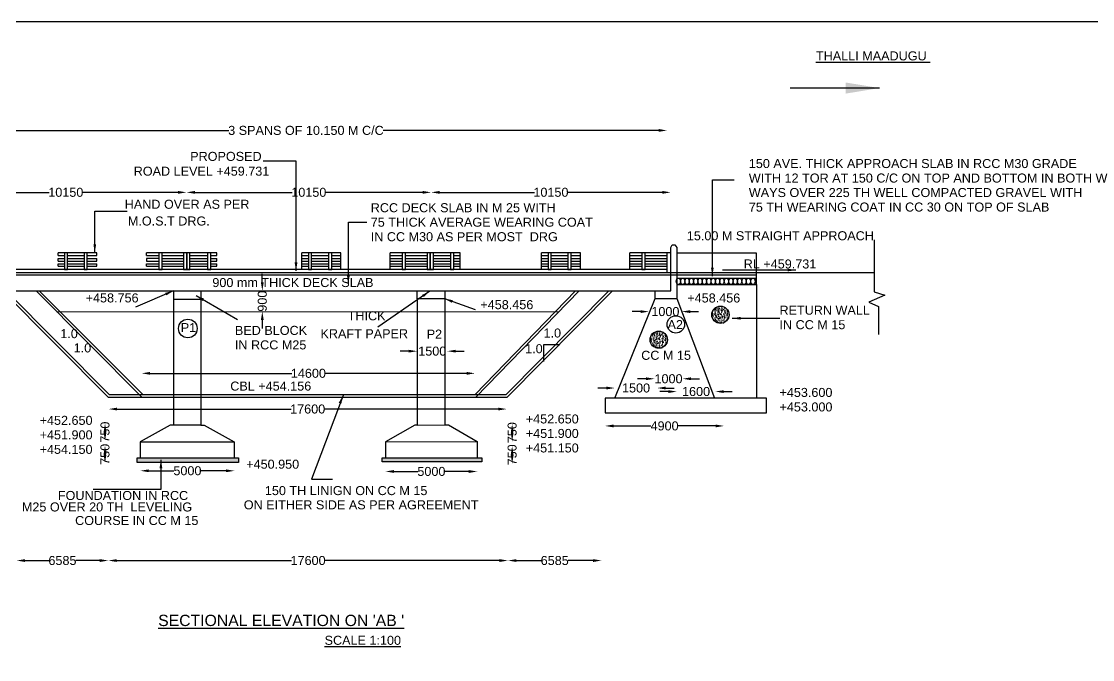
# Model space of a CAD drawing. Header units: millimetres. Extents: x 5124 to 2554707, y 2311 to 44369280.
# Drawn here: x 2462757 to 2510226, y 44341004 to 44369280 of the extents above; entities that cross this region are included whole.
import ezdxf

# ---------------------------------------------------------------- set-up
doc = ezdxf.new("R2010")
doc.units = ezdxf.units.MM
doc.header["$MEASUREMENT"] = 0
for name, color, linetype in [('DIMENSION', 7, 'Continuous'), ('DRAWING', 2, 'Continuous'), ('TEXT', 7, 'Continuous')]:
    doc.layers.add(name, color=color, linetype=linetype)
doc.styles.get("Standard").update_dxf_attribs({"font": 'arial.ttf', "height": 400})
doc.dimstyles.get("Standard").update_dxf_attribs({"dimtxt": 400, "dimasz": 375, "dimexe": 0.18, "dimexo": 0.0625, "dimgap": 0.09, "dimtad": 0, "dimdec": 0, "dimzin": 0, "dimdsep": 46, "dimtxsty": 'Standard', "dimcen": 0.09, "dimse1": 1, "dimse2": 1, "dimadec": 0, "dimazin": 0, "dimtfac": 1, "dimtdec": 0, "dimtofl": 0, "dimtmove": 0, "dimatfit": 3, "dimfxl": 1, "dimtolj": 1, "dimtzin": 0, "dimarcsym": 0})
pattern_1 = [(50, (0, 0), (71.72601826, -6.2752135), [7.5, -82.5]), (355, (0, 0), (-13.87513336, 75.21921337), [6, -66]), (100.4514, (5.98, -0.52), (57.85093817, 68.94395421), [6.374019, -70.1142112]), (46.1842, (0, 20), (106.72410486, -16.55190143), [11.25, -123.75]), (96.6356, (8.89, 18.62), (93.46627055, 97.4117871), [9.5610288, -105.1713]), (351.1842, (0, 20), (93.4661945, 97.4118601), [9, -99]), (21, (10, 15), (59.69070521, -40.26188907), [7.5, -82.5]), (326, (10, 15), (24.33153319, 72.5150045), [6, -66]), (71.4514, (14.974, 11.645), (84.02226286, 32.25304967), [6.374019, -70.1142112]), (37.5, (0, 0), (1.215985532, 33.289385383), [0, -65.2, 0, -67, 0, -66.25]), (7.5, (0, 0), (26.306953744, 39.441171188), [0, -38.2, 0, -63.7, 0, -25.25]), (327.5, (-22.3, 0), (53.382243617, -2.255487173), [0, -25, 0, -78, 0, -103.5]), (317.5, (-32.3, 0), (58.318616934, 10.010498233), [0, -32.5, 0, -51.8, 0, -73.5])]

# ---------------------------------------------------------------- blocks, each defined once
blk = doc.blocks.new('*D53')
at = {"layer": 'Defpoints', "color": 0, "transparency": 16777216}
for p in [(2459363, 44364487), (2491369, 44364487), (2491369, 44364450)]:
    blk.add_point(p, dxfattribs=at)
at = {"layer": 'TEXT', "color": 0, "lineweight": -2, "transparency": 16777216}
for p, q in [((2459738, 44364450), (2471942, 44364450)), ((2490994, 44364450), (2478791, 44364450))]:
    blk.add_line(p, q, dxfattribs=at)
at = {"layer": 'TEXT', "color": 0, "transparency": 16777216}
for points in [[(2459738, 44364513), (2459738, 44364388), (2459363, 44364450)], [(2490994, 44364513), (2490994, 44364388), (2491369, 44364450)]]:
    blk.add_solid(points, dxfattribs=at)
at = {"layer": 'TEXT', "color": 0, "transparency": 16777216, "insert": (2475366, 44364450), "char_height": 400, "attachment_point": 5}
blk.add_mtext('\\A1;3 SPANS OF 10.150 M C/C ', dxfattribs=at)
blk = doc.blocks.new('*D54')
at = {"layer": 'Defpoints', "color": 0, "transparency": 16777216}
for p in [(2459374, 44361852), (2470074, 44361852), (2470074, 44361707)]:
    blk.add_point(p, dxfattribs=at)
at = {"layer": 'TEXT', "color": 0, "lineweight": -2, "transparency": 16777216}
for p, q in [((2459749, 44361707), (2463991, 44361707)), ((2469699, 44361707), (2465457, 44361707))]:
    blk.add_line(p, q, dxfattribs=at)
at = {"layer": 'TEXT', "color": 0, "transparency": 16777216}
for points in [[(2459749, 44361769), (2459749, 44361644), (2459374, 44361707)], [(2469699, 44361769), (2469699, 44361644), (2470074, 44361707)]]:
    blk.add_solid(points, dxfattribs=at)
at = {"layer": 'TEXT', "color": 0, "transparency": 16777216, "insert": (2464724, 44361707), "char_height": 400, "attachment_point": 5}
blk.add_mtext('\\A1;10150', dxfattribs=at)
blk = doc.blocks.new('*D55')
at = {"layer": 'Defpoints', "color": 0, "transparency": 16777216}
for p in [(2470074, 44361707), (2480913, 44361707), (2480913, 44361707)]:
    blk.add_point(p, dxfattribs=at)
at = {"layer": 'TEXT', "color": 0, "lineweight": -2, "transparency": 16777216}
for p, q in [((2470449, 44361707), (2474760, 44361707)), ((2480538, 44361707), (2476227, 44361707))]:
    blk.add_line(p, q, dxfattribs=at)
at = {"layer": 'TEXT', "color": 0, "transparency": 16777216}
for points in [[(2470449, 44361769), (2470449, 44361644), (2470074, 44361707)], [(2480538, 44361769), (2480538, 44361644), (2480913, 44361707)]]:
    blk.add_solid(points, dxfattribs=at)
at = {"layer": 'TEXT', "color": 0, "transparency": 16777216, "insert": (2475493, 44361707), "char_height": 400, "attachment_point": 5}
blk.add_mtext('\\A1;10150', dxfattribs=at)
blk = doc.blocks.new('*D56')
at = {"layer": 'Defpoints', "color": 0, "transparency": 16777216}
for p in [(2480913, 44361707), (2491534, 44361707), (2491534, 44361707)]:
    blk.add_point(p, dxfattribs=at)
at = {"layer": 'TEXT', "color": 0, "lineweight": -2, "transparency": 16777216}
for p, q in [((2481288, 44361707), (2485490, 44361707)), ((2491159, 44361707), (2486957, 44361707))]:
    blk.add_line(p, q, dxfattribs=at)
at = {"layer": 'TEXT', "color": 0, "transparency": 16777216}
for points in [[(2481288, 44361769), (2481288, 44361644), (2480913, 44361707)], [(2491159, 44361769), (2491159, 44361644), (2491534, 44361707)]]:
    blk.add_solid(points, dxfattribs=at)
at = {"layer": 'TEXT', "color": 0, "transparency": 16777216, "insert": (2486223, 44361707), "char_height": 400, "attachment_point": 5}
blk.add_mtext('\\A1;10150', dxfattribs=at)
blk = doc.blocks.new('*D57')
at = {"layer": 'Defpoints', "color": 0, "transparency": 16777216}
for p in [(2490571, 44356349), (2492018, 44356422), (2492018, 44356422)]:
    blk.add_point(p, dxfattribs=at)
at = {"layer": 'TEXT', "color": 0, "lineweight": -2, "transparency": 16777216}
for p, q in [((2490196, 44356422), (2489821, 44356422)), ((2492393, 44356422), (2492768, 44356422))]:
    blk.add_line(p, q, dxfattribs=at)
at = {"layer": 'TEXT', "color": 0, "transparency": 16777216}
for points in [[(2490196, 44356484), (2490196, 44356359), (2490571, 44356422)], [(2492393, 44356484), (2492393, 44356359), (2492018, 44356422)]]:
    blk.add_solid(points, dxfattribs=at)
at = {"layer": 'TEXT', "color": 0, "transparency": 16777216, "insert": (2491294, 44356422), "char_height": 400, "attachment_point": 5}
blk.add_mtext('\\A1;1000', dxfattribs=at)
blk = doc.blocks.new('*D58')
at = {"layer": 'Defpoints', "color": 0, "transparency": 16777216}
for p in [(2490932, 44353037), (2489056, 44352582), (2490932, 44352582)]:
    blk.add_point(p, dxfattribs=at)
at = {"layer": 'TEXT', "color": 0, "lineweight": -2, "transparency": 16777216}
for p, q in [((2488681, 44353037), (2488306, 44353037)), ((2491307, 44353037), (2491682, 44353037))]:
    blk.add_line(p, q, dxfattribs=at)
at = {"layer": 'TEXT', "color": 0, "transparency": 16777216}
for points in [[(2488681, 44353099), (2488681, 44352974), (2489056, 44353037)], [(2491307, 44353099), (2491307, 44352974), (2490932, 44353037)]]:
    blk.add_solid(points, dxfattribs=at)
at = {"layer": 'TEXT', "color": 0, "transparency": 16777216, "insert": (2489994, 44353037), "char_height": 400, "attachment_point": 5}
blk.add_mtext('\\A1;1500', dxfattribs=at)
blk = doc.blocks.new('*D59')
at = {"layer": 'Defpoints', "color": 0, "transparency": 16777216}
for p in [(2490814, 44353349), (2492054, 44353446), (2492054, 44353349)]:
    blk.add_point(p, dxfattribs=at)
at = {"layer": 'TEXT', "color": 0, "lineweight": -2, "transparency": 16777216}
for p, q in [((2490439, 44353446), (2490064, 44353446)), ((2492429, 44353446), (2492804, 44353446))]:
    blk.add_line(p, q, dxfattribs=at)
at = {"layer": 'TEXT', "color": 0, "transparency": 16777216}
for points in [[(2490439, 44353509), (2490439, 44353384), (2490814, 44353446)], [(2492429, 44353509), (2492429, 44353384), (2492054, 44353446)]]:
    blk.add_solid(points, dxfattribs=at)
at = {"layer": 'TEXT', "color": 0, "transparency": 16777216, "insert": (2491434, 44353446), "char_height": 400, "attachment_point": 5}
blk.add_mtext('\\A1;1000', dxfattribs=at)
blk = doc.blocks.new('*D60')
at = {"layer": 'Defpoints', "color": 0, "transparency": 16777216}
for p in [(2493508, 44352879), (2491800, 44352822), (2493508, 44352822)]:
    blk.add_point(p, dxfattribs=at)
at = {"layer": 'TEXT', "color": 0, "lineweight": -2, "transparency": 16777216}
for p, q in [((2491425, 44352879), (2491050, 44352879)), ((2493883, 44352879), (2494258, 44352879))]:
    blk.add_line(p, q, dxfattribs=at)
at = {"layer": 'TEXT', "color": 0, "transparency": 16777216}
for points in [[(2491425, 44352941), (2491425, 44352816), (2491800, 44352879)], [(2493883, 44352941), (2493883, 44352816), (2493508, 44352879)]]:
    blk.add_solid(points, dxfattribs=at)
at = {"layer": 'TEXT', "color": 0, "transparency": 16777216, "insert": (2492654, 44352879), "char_height": 400, "attachment_point": 5}
blk.add_mtext('\\A1;1600', dxfattribs=at)
blk = doc.blocks.new('*D61')
at = {"layer": 'Defpoints', "color": 0, "transparency": 16777216}
for p in [(2488621, 44351942), (2493898, 44351942), (2488621, 44351356)]:
    blk.add_point(p, dxfattribs=at)
at = {"layer": 'TEXT', "color": 0, "lineweight": -2, "transparency": 16777216}
for p, q in [((2488996, 44351356), (2490655, 44351356)), ((2493523, 44351356), (2491864, 44351356))]:
    blk.add_line(p, q, dxfattribs=at)
at = {"layer": 'TEXT', "color": 0, "transparency": 16777216}
for points in [[(2488996, 44351419), (2488996, 44351294), (2488621, 44351356)], [(2493523, 44351419), (2493523, 44351294), (2493898, 44351356)]]:
    blk.add_solid(points, dxfattribs=at)
at = {"layer": 'TEXT', "color": 0, "transparency": 16777216, "insert": (2491259, 44351356), "char_height": 400, "attachment_point": 5}
blk.add_mtext('\\A1;4900', dxfattribs=at)
blk = doc.blocks.new('*D62')
at = {"layer": 'Defpoints', "color": 0, "transparency": 16777216}
for p in [(2484471, 44351444), (2484471, 44350672), (2484504, 44350672)]:
    blk.add_point(p, dxfattribs=at)
at = {"layer": 'TEXT', "color": 0, "lineweight": -2, "transparency": 16777216}
blk.add_line((2484504, 44351069), (2484504, 44351047), dxfattribs=at)
at = {"layer": 'TEXT', "color": 0, "transparency": 16777216}
for points in [[(2484442, 44351069), (2484567, 44351069), (2484504, 44351444)], [(2484442, 44351047), (2484567, 44351047), (2484504, 44350672)]]:
    blk.add_solid(points, dxfattribs=at)
at = {"layer": 'TEXT', "color": 0, "transparency": 16777216, "insert": (2484504, 44351058), "char_height": 400, "attachment_point": 5, "rotation": 90}
blk.add_mtext('\\A1;750', dxfattribs=at)
blk = doc.blocks.new('*D63')
at = {"layer": 'Defpoints', "color": 0, "transparency": 16777216}
for p in [(2484471, 44350461), (2484471, 44349689), (2484504, 44349689)]:
    blk.add_point(p, dxfattribs=at)
at = {"layer": 'TEXT', "color": 0, "lineweight": -2, "transparency": 16777216}
blk.add_line((2484504, 44350086), (2484504, 44350064), dxfattribs=at)
at = {"layer": 'TEXT', "color": 0, "transparency": 16777216}
for points in [[(2484442, 44350086), (2484567, 44350086), (2484504, 44350461)], [(2484442, 44350064), (2484567, 44350064), (2484504, 44349689)]]:
    blk.add_solid(points, dxfattribs=at)
at = {"layer": 'TEXT', "color": 0, "transparency": 16777216, "insert": (2484504, 44350075), "char_height": 400, "attachment_point": 5, "rotation": 90}
blk.add_mtext('\\A1;750', dxfattribs=at)
blk = doc.blocks.new('*D64')
at = {"layer": 'Defpoints', "color": 0, "transparency": 16777216}
for p in [(2478891, 44349939), (2482959, 44349939), (2482959, 44349338)]:
    blk.add_point(p, dxfattribs=at)
at = {"layer": 'TEXT', "color": 0, "lineweight": -2, "transparency": 16777216}
for p, q in [((2479266, 44349338), (2480328, 44349338)), ((2482584, 44349338), (2481522, 44349338))]:
    blk.add_line(p, q, dxfattribs=at)
at = {"layer": 'TEXT', "color": 0, "transparency": 16777216}
for points in [[(2479266, 44349401), (2479266, 44349276), (2478891, 44349338)], [(2482584, 44349401), (2482584, 44349276), (2482959, 44349338)]]:
    blk.add_solid(points, dxfattribs=at)
at = {"layer": 'TEXT', "color": 0, "transparency": 16777216, "insert": (2480925, 44349338), "char_height": 400, "attachment_point": 5}
blk.add_mtext('\\A1;5000', dxfattribs=at)
blk = doc.blocks.new('*D65')
at = {"layer": 'Defpoints', "color": 0, "transparency": 16777216}
for p in [(2468027, 44349742), (2472198, 44349742), (2472198, 44349369)]:
    blk.add_point(p, dxfattribs=at)
at = {"layer": 'TEXT', "color": 0, "lineweight": -2, "transparency": 16777216}
for p, q in [((2468402, 44349369), (2469516, 44349369)), ((2471823, 44349369), (2470710, 44349369))]:
    blk.add_line(p, q, dxfattribs=at)
at = {"layer": 'TEXT', "color": 0, "transparency": 16777216}
for points in [[(2468402, 44349432), (2468402, 44349307), (2468027, 44349369)], [(2471823, 44349432), (2471823, 44349307), (2472198, 44349369)]]:
    blk.add_solid(points, dxfattribs=at)
at = {"layer": 'TEXT', "color": 0, "transparency": 16777216, "insert": (2470113, 44349369), "char_height": 400, "attachment_point": 5}
blk.add_mtext('\\A1;5000', dxfattribs=at)
blk = doc.blocks.new('*D66')
at = {"layer": 'Defpoints', "color": 0, "transparency": 16777216}
for p in [(2466428, 44351467), (2466428, 44350695), (2466461, 44350695)]:
    blk.add_point(p, dxfattribs=at)
at = {"layer": 'TEXT', "color": 0, "lineweight": -2, "transparency": 16777216}
blk.add_line((2466461, 44351092), (2466461, 44351070), dxfattribs=at)
at = {"layer": 'TEXT', "color": 0, "transparency": 16777216}
for points in [[(2466399, 44351092), (2466524, 44351092), (2466461, 44351467)], [(2466399, 44351070), (2466524, 44351070), (2466461, 44350695)]]:
    blk.add_solid(points, dxfattribs=at)
at = {"layer": 'TEXT', "color": 0, "transparency": 16777216, "insert": (2466461, 44351081), "char_height": 400, "attachment_point": 5, "rotation": 90}
blk.add_mtext('\\A1;750', dxfattribs=at)
blk = doc.blocks.new('*D67')
at = {"layer": 'Defpoints', "color": 0, "transparency": 16777216}
for p in [(2466428, 44350484), (2466428, 44349712), (2466461, 44349712)]:
    blk.add_point(p, dxfattribs=at)
at = {"layer": 'TEXT', "color": 0, "lineweight": -2, "transparency": 16777216}
blk.add_line((2466461, 44350109), (2466461, 44350087), dxfattribs=at)
at = {"layer": 'TEXT', "color": 0, "transparency": 16777216}
for points in [[(2466399, 44350109), (2466524, 44350109), (2466461, 44350484)], [(2466399, 44350087), (2466524, 44350087), (2466461, 44349712)]]:
    blk.add_solid(points, dxfattribs=at)
at = {"layer": 'TEXT', "color": 0, "transparency": 16777216, "insert": (2466461, 44350098), "char_height": 400, "attachment_point": 5, "rotation": 90}
blk.add_mtext('\\A1;750', dxfattribs=at)
blk = doc.blocks.new('*D74')
at = {"layer": 'Defpoints', "color": 0, "transparency": 16777216}
for p in [(2468086, 44353844), (2482861, 44353844), (2482861, 44353687)]:
    blk.add_point(p, dxfattribs=at)
at = {"layer": 'TEXT', "color": 0, "lineweight": -2, "transparency": 16777216}
for p, q in [((2468461, 44353687), (2474740, 44353687)), ((2482486, 44353687), (2476207, 44353687))]:
    blk.add_line(p, q, dxfattribs=at)
at = {"layer": 'TEXT', "color": 0, "transparency": 16777216}
for points in [[(2468461, 44353749), (2468461, 44353624), (2468086, 44353687)], [(2482486, 44353749), (2482486, 44353624), (2482861, 44353687)]]:
    blk.add_solid(points, dxfattribs=at)
at = {"layer": 'TEXT', "color": 0, "transparency": 16777216, "insert": (2475474, 44353687), "char_height": 400, "attachment_point": 5}
blk.add_mtext('\\A1;14600', dxfattribs=at)
blk = doc.blocks.new('*D75')
at = {"layer": 'Defpoints', "color": 0, "transparency": 16777216}
for p in [(2466621, 44352122), (2484264, 44352122), (2484264, 44352104)]:
    blk.add_point(p, dxfattribs=at)
at = {"layer": 'TEXT', "color": 0, "lineweight": -2, "transparency": 16777216}
for p, q in [((2466996, 44352104), (2474709, 44352104)), ((2483889, 44352104), (2476175, 44352104))]:
    blk.add_line(p, q, dxfattribs=at)
at = {"layer": 'TEXT', "color": 0, "transparency": 16777216}
for points in [[(2466996, 44352167), (2466996, 44352042), (2466621, 44352104)], [(2483889, 44352167), (2483889, 44352042), (2484264, 44352104)]]:
    blk.add_solid(points, dxfattribs=at)
at = {"layer": 'TEXT', "color": 0, "transparency": 16777216, "insert": (2475442, 44352104), "char_height": 400, "attachment_point": 5}
blk.add_mtext('\\A1;17600', dxfattribs=at)
blk = doc.blocks.new('*D76')
at = {"layer": 'Defpoints', "color": 0, "transparency": 16777216}
for p in [(2462545, 44345476), (2466605, 44345476), (2466605, 44345392)]:
    blk.add_point(p, dxfattribs=at)
at = {"layer": 'TEXT', "color": 0, "lineweight": -2, "transparency": 16777216}
for p, q in [((2462920, 44345392), (2463975, 44345392)), ((2466230, 44345392), (2465175, 44345392))]:
    blk.add_line(p, q, dxfattribs=at)
at = {"layer": 'TEXT', "color": 0, "transparency": 16777216}
for points in [[(2462920, 44345454), (2462920, 44345329), (2462545, 44345392)], [(2466230, 44345454), (2466230, 44345329), (2466605, 44345392)]]:
    blk.add_solid(points, dxfattribs=at)
at = {"layer": 'TEXT', "color": 0, "transparency": 16777216, "insert": (2464575, 44345392), "char_height": 400, "attachment_point": 5}
blk.add_mtext('\\A1;6585', dxfattribs=at)
blk = doc.blocks.new('*D77')
at = {"layer": 'Defpoints', "color": 0, "transparency": 16777216}
for p in [(2466605, 44345392), (2484315, 44345392), (2484315, 44345392)]:
    blk.add_point(p, dxfattribs=at)
at = {"layer": 'TEXT', "color": 0, "lineweight": -2, "transparency": 16777216}
for p, q in [((2466980, 44345392), (2474727, 44345392)), ((2483940, 44345392), (2476193, 44345392))]:
    blk.add_line(p, q, dxfattribs=at)
at = {"layer": 'TEXT', "color": 0, "transparency": 16777216}
for points in [[(2466980, 44345454), (2466980, 44345329), (2466605, 44345392)], [(2483940, 44345454), (2483940, 44345329), (2484315, 44345392)]]:
    blk.add_solid(points, dxfattribs=at)
at = {"layer": 'TEXT', "color": 0, "transparency": 16777216, "insert": (2475460, 44345392), "char_height": 400, "attachment_point": 5}
blk.add_mtext('\\A1;17600', dxfattribs=at)
blk = doc.blocks.new('*D78')
at = {"layer": 'Defpoints', "color": 0, "transparency": 16777216}
for p in [(2484315, 44345392), (2488464, 44345392), (2488464, 44345392)]:
    blk.add_point(p, dxfattribs=at)
at = {"layer": 'TEXT', "color": 0, "lineweight": -2, "transparency": 16777216}
for p, q in [((2484690, 44345392), (2485790, 44345392)), ((2488089, 44345392), (2486990, 44345392))]:
    blk.add_line(p, q, dxfattribs=at)
at = {"layer": 'TEXT', "color": 0, "transparency": 16777216}
for points in [[(2484690, 44345454), (2484690, 44345329), (2484315, 44345392)], [(2488089, 44345454), (2488089, 44345329), (2488464, 44345392)]]:
    blk.add_solid(points, dxfattribs=at)
at = {"layer": 'TEXT', "color": 0, "transparency": 16777216, "insert": (2486390, 44345392), "char_height": 400, "attachment_point": 5}
blk.add_mtext('\\A1;6585', dxfattribs=at)
blk = doc.blocks.new('*D116')
at = {"layer": 'Defpoints', "color": 0, "transparency": 16777216}
for p in [(2480294, 44354726), (2481633, 44354726), (2481633, 44354669)]:
    blk.add_point(p, dxfattribs=at)
at = {"layer": 'TEXT', "color": 0, "lineweight": -2, "transparency": 16777216}
for p, q in [((2479919, 44354669), (2479544, 44354669)), ((2482008, 44354669), (2482383, 44354669))]:
    blk.add_line(p, q, dxfattribs=at)
at = {"layer": 'TEXT', "color": 0, "transparency": 16777216}
for points in [[(2479919, 44354732), (2479919, 44354607), (2480294, 44354669)], [(2482008, 44354732), (2482008, 44354607), (2481633, 44354669)]]:
    blk.add_solid(points, dxfattribs=at)
at = {"layer": 'TEXT', "color": 0, "transparency": 16777216, "insert": (2480964, 44354669), "char_height": 400, "attachment_point": 5}
blk.add_mtext('\\A1;1500', dxfattribs=at)
blk = doc.blocks.new('*D120')
at = {"layer": 'Defpoints', "color": 0, "transparency": 16777216}
for p in [(2473402, 44357343), (2473402, 44356427), (2473431, 44356427)]:
    blk.add_point(p, dxfattribs=at)
at = {"layer": 'DIMENSION', "color": 0, "lineweight": -2, "transparency": 16777216}
for p, q in [((2473431, 44357718), (2473431, 44358093)), ((2473431, 44356052), (2473431, 44355677))]:
    blk.add_line(p, q, dxfattribs=at)
at = {"layer": 'DIMENSION', "color": 0, "transparency": 16777216}
for points in [[(2473368, 44357718), (2473493, 44357718), (2473431, 44357343)], [(2473368, 44356052), (2473493, 44356052), (2473431, 44356427)]]:
    blk.add_solid(points, dxfattribs=at)
at = {"layer": 'DIMENSION', "color": 0, "transparency": 16777216, "insert": (2473431, 44356885), "char_height": 400, "attachment_point": 5, "rotation": 90}
blk.add_mtext('\\A1;900', dxfattribs=at)

msp = doc.modelspace()

# ---------------------------------------------------------------- hatches: boundary and pattern name
at = {"layer": 'DIMENSION'}
h = msp.add_hatch(dxfattribs=at)
h.set_pattern_fill('AR-CONC', color=256, scale=10, style=0)
h.set_pattern_definition(pattern_1)
h.paths.add_polyline_path([(2472376.7, 44349942.5), (2467887.8, 44349942.5), (2467887.8, 44349742.3), (2472376.7, 44349742.3)])
h = msp.add_hatch(dxfattribs=at)
h.set_pattern_fill('AR-CONC', color=256, scale=10, style=0)
h.set_pattern_definition(pattern_1)
h.paths.add_polyline_path([(2483158.8, 44349939.2), (2478748.8, 44349939.2), (2478748.8, 44349763.4), (2483158.8, 44349763.4)])
at = {"layer": 'TEXT'}
h = msp.add_hatch(dxfattribs=at)
h.set_pattern_fill('AR-CONC', color=0, scale=25)
h.set_pattern_definition([(50, (0, 0), (179.31504565, -15.68803375), [18.75, -206.25]), (355, (0, 0), (-34.6878334, 188.0480334), [15, -165]), (100.45144446, (14.94, -1.3), (144.6272117, 172.35999774), [15.935048, -175.285528]), (46.1842, (0, 50), (266.8103327, -41.3798202), [28.125, -309.375]), (96.6356355, (22.23, 46.55), (233.6654864, 243.5296502), [23.9025855, -262.92844]), (351.184164, (0, 50), (233.6654863, 243.52965), [22.5, -247.5000002]), (21, (25, 37.5), (149.22676303, -100.65472267), [18.75, -206.25]), (326, (25, 37.5), (60.828833, 181.28751126), [15, -165]), (71.45144474, (37.44, 29.11), (210.0555942, 80.6327882), [15.9350475, -175.285528]), (37.5, (0, 0), (3.03996383, 83.22346346), [0, -163, 0, -167.5, 0, -165.625]), (7.5, (0, 0), (65.76738436, 98.60292797), [0, -95.5, 0, -159.25, 0, -63.125]), (327.5, (-55.75, 0), (133.45560904, -5.63871793), [0, -62.5, 0, -195, 0, -258.75]), (317.5, (-80.75, 0), (145.79654234, 25.02624558), [0, -81.25, 0, -129.5, 0, -183.75])])
h.paths.add_polyline_path([(2493351.3, 44356282, 1), (2494115.2, 44356282, 1)])
h = msp.add_hatch(dxfattribs=at)
h.set_pattern_fill('AR-CONC', color=0, scale=25)
h.set_pattern_definition([(50, (-2732.51, -1104.16), (179.31504565, -15.68803375), [18.75, -206.25]), (355, (-2732.5, -1104.16), (-34.6878334, 188.0480334), [15, -165]), (100.45144446, (-2717.57, -1105.47), (144.6272117, 172.35999774), [15.935048, -175.285528]), (46.1842, (-2732.5, -1054.16), (266.8103327, -41.3798202), [28.125, -309.375]), (96.6356355, (-2710.27, -1057.6), (233.6654864, 243.5296502), [23.9025855, -262.92844]), (351.184164, (-2732.5, -1054.16), (233.6654863, 243.52965), [22.5, -247.5000002]), (21, (-2707.51, -1066.66), (149.22676303, -100.65472267), [18.75, -206.25]), (326, (-2707.5, -1066.66), (60.828833, 181.28751126), [15, -165]), (71.45144474, (-2695.07, -1075.05), (210.0555942, 80.6327882), [15.9350475, -175.285528]), (37.5, (-2732.51, -1104.16), (3.03996383, 83.22346346), [0, -163, 0, -167.5, 0, -165.625]), (7.5, (-2732.51, -1104.16), (65.76738436, 98.60292797), [0, -95.5, 0, -159.25, 0, -63.125]), (327.5, (-2788.26, -1104.16), (133.45560904, -5.63871793), [0, -62.5, 0, -195, 0, -258.75]), (317.5, (-2813.26, -1104.16), (145.79654234, 25.02624558), [0, -81.25, 0, -129.5, 0, -183.75])])
h.paths.add_polyline_path([(2490618.8, 44355177.8, 1), (2491382.7, 44355177.8, 1)])

# ---------------------------------------------------------------- linework, layer by layer
at = {"layer": 'DIMENSION'}
for points in [[(2495336, 44358146.7), (2495336, 44359012.2), (2491795.8, 44359012.2)], [(2486619.2, 44354954.9), (2485895.6, 44354954.9), (2485895.6, 44354211.9)]]:
    msp.add_lwpolyline(points, dxfattribs=at)
msp.add_circle((2470132, 44355673.6), 412.5, dxfattribs=at)
for centre in [(2491873, 44357766.7), (2492065, 44357766.7), (2492257, 44357766.7), (2492447, 44357766.7), (2492641.1, 44357766.7), (2492831.9, 44357766.7), (2493025.9, 44357766.7), (2493220, 44357766.7), (2493414, 44357766.7), (2493608, 44357766.7), (2493802, 44357766.7), (2494000.1, 44357766.7), (2494196.9, 44357766.7), (2494390.9, 44357766.7), (2494584.9, 44357766.7), (2494781, 44357766.7), (2494975, 44357766.7), (2495175, 44357766.7)]:
    msp.add_ellipse(centre, major_axis=(0, -142), ratio=0.6760549, dxfattribs=at)
msp.add_ellipse((2495367, 44357766.7), major_axis=(0, -142), ratio=0.6760549, start_param=3.4708185, end_param=5.9539594, dxfattribs=at)
at = {"layer": 'DRAWING', "color": 0}
for points in [[(2500544.2, 44359600.2), (2500544.2, 44357303.6), (2501020.2, 44357151.5), (2500309.7, 44356838.3), (2500735.5, 44356655.6), (2500735.5, 44355408.9)], [(2459342.8, 44359335.1), (2459342.8, 44357345.1), (2491533, 44357345.1), (2491533, 44359257.8), (2491593.7, 44359386.9), (2491717.5, 44359386.9), (2491795.8, 44359268.7), (2491795.8, 44357008.3), (2493474.4, 44352582.3)], [(2464379.5, 44358911.4), (2464379.5, 44359032.8)], [(2464662.2, 44359032.8), (2464379.5, 44359032.8)], [(2464662.2, 44359032.8), (2464662.2, 44358295), (2464803.4, 44358295), (2464803.4, 44359032.8)], [(2465676.8, 44359032.8), (2464662.2, 44359032.8)], [(2465535.7, 44359032.8), (2464803.4, 44359032.8)], [(2465535.7, 44359032.8), (2465535.7, 44358295), (2465676.8, 44358295), (2465676.8, 44359032.8)], [(2466093.8, 44359032.8), (2465676.8, 44359032.8)], [(2466093.8, 44358911.4), (2466093.8, 44359032.8)], [(2468302.6, 44358911.4), (2468302.6, 44359032.8)], [(2468848.3, 44359032.8), (2468302.6, 44359032.8)], [(2468848.3, 44359032.8), (2468848.3, 44358295), (2468989.5, 44358295), (2468989.5, 44359032.8)], [(2471149.3, 44359032.8), (2468848.3, 44359032.8)], [(2469944, 44359032.8), (2468989.5, 44359032.8)], [(2469944, 44359032.8), (2469944, 44358295), (2470085.1, 44358295), (2470085.1, 44359032.8)], [(2470085.1, 44359032.8), (2470085.1, 44358295), (2470226.2, 44358295), (2470226.2, 44359032.8)], [(2471008.2, 44359032.8), (2470226.2, 44359032.8)], [(2471008.2, 44359032.8), (2471008.2, 44358295), (2471149.3, 44358295), (2471149.3, 44359032.8)], [(2471409.3, 44359032.8), (2471149.3, 44359032.8)], [(2471409.3, 44358911.4), (2471409.3, 44359032.8)], [(2475190.7, 44358295), (2475190.7, 44359032.8)], [(2475476.1, 44359032.8), (2475190.7, 44359032.8)], [(2475476.1, 44359032.8), (2475476.1, 44358295), (2475617.2, 44358295), (2475617.2, 44359032.8)], [(2475617.2, 44359032.8), (2475476.1, 44359032.8)], [(2476370.1, 44359032.8), (2475617.2, 44359032.8)], [(2476370.1, 44359032.8), (2476370.1, 44358295), (2476511.3, 44358295), (2476511.3, 44359032.8)], [(2476511.3, 44359032.8), (2476370.1, 44359032.8)], [(2476910, 44359032.8), (2476511.3, 44359032.8)], [(2476910, 44358295), (2476910, 44359032.8)], [(2479103.8, 44358295), (2479103.8, 44359032.8)], [(2479632.5, 44359032.8), (2479103.8, 44359032.8)], [(2479632.5, 44359032.8), (2479632.5, 44358295), (2479773.7, 44358295), (2479773.7, 44359032.8)], [(2479773.7, 44359032.8), (2479632.5, 44359032.8)], [(2480732.7, 44359032.8), (2479773.7, 44359032.8)], [(2480732.7, 44359032.8), (2480732.7, 44358295), (2480873.8, 44358295), (2480873.8, 44359032.8)], [(2481014.9, 44359032.8), (2480732.7, 44359032.8)], [(2480873.8, 44359032.8), (2480873.8, 44358295), (2481014.9, 44358295), (2481014.9, 44359032.8)], [(2481778.2, 44359032.8), (2481014.9, 44359032.8)], [(2481778.2, 44359032.8), (2481778.2, 44358295), (2481919.4, 44358295), (2481919.4, 44359032.8)], [(2481919.4, 44359032.8), (2481778.2, 44359032.8)], [(2482197.2, 44359032.8), (2481919.4, 44359032.8)], [(2482197.2, 44358295), (2482197.2, 44359032.8)], [(2485799.8, 44358295), (2485799.8, 44359032.8)], [(2486096.3, 44359032.8), (2485799.8, 44359032.8)], [(2486096.3, 44359032.8), (2486096.3, 44358295), (2486237.4, 44358295), (2486237.4, 44359032.8)], [(2486237.4, 44359032.8), (2486096.3, 44359032.8)], [(2486972.5, 44359032.8), (2486237.4, 44359032.8)], [(2486972.5, 44359032.8), (2486972.5, 44358295), (2487113.7, 44358295), (2487113.7, 44359032.8)], [(2487113.7, 44359032.8), (2486972.5, 44359032.8)], [(2487539, 44359032.8), (2487113.7, 44359032.8)], [(2487539, 44358295), (2487539, 44359032.8)], [(2489716.4, 44358295), (2489716.4, 44359032.8)], [(2490255.6, 44359032.8), (2489716.4, 44359032.8)], [(2490255.6, 44359032.8), (2490255.6, 44358295), (2490396.7, 44358295), (2490396.7, 44359032.8)], [(2490396.7, 44359032.8), (2490255.6, 44359032.8)], [(2491533, 44359032.8), (2490396.7, 44359032.8)], [(2491533, 44359032.8), (2491358.8, 44359032.8), (2491358.8, 44358146.7)], [(2464379.5, 44358911.4), (2464662.2, 44358911.4)], [(2464379.5, 44358770.2), (2464662.2, 44358770.2)], [(2464379.5, 44358663.9), (2464379.5, 44358770.2)], [(2464379.5, 44358663.9), (2464662.2, 44358663.9)], [(2464803.4, 44358911.4), (2465535.7, 44358911.4)], [(2464803.4, 44358770.2), (2465535.7, 44358770.2)], [(2464803.4, 44358663.9), (2465535.7, 44358663.9)], [(2465676.8, 44358911.4), (2466093.8, 44358911.4)], [(2465676.8, 44358770.2), (2466093.8, 44358770.2)], [(2465676.8, 44358663.9), (2466093.8, 44358663.9)], [(2466093.8, 44358663.9), (2466093.8, 44358770.2)], [(2468302.6, 44358911.4), (2468848.3, 44358911.4)], [(2468848.3, 44358770.2), (2468302.6, 44358770.2), (2468302.6, 44358663.9)], [(2468302.6, 44358663.9), (2468848.3, 44358663.9)], [(2468989.5, 44358911.4), (2469944, 44358911.4)], [(2468989.5, 44358770.2), (2469944, 44358770.2)], [(2468989.5, 44358663.9), (2469944, 44358663.9)], [(2470226.2, 44358911.4), (2471008.2, 44358911.4)], [(2470226.2, 44358770.2), (2471008.2, 44358770.2)], [(2470226.2, 44358663.9), (2471008.2, 44358663.9)], [(2471149.3, 44358911.4), (2471409.3, 44358911.4)], [(2471149.3, 44358770.2), (2471409.3, 44358770.2)], [(2471149.3, 44358663.9), (2471409.3, 44358663.9)], [(2471409.3, 44358663.9), (2471409.3, 44358770.2)], [(2475190.7, 44358911.4), (2475476.1, 44358911.4)], [(2475190.7, 44358770.2), (2475476.1, 44358770.2)], [(2475190.7, 44358663.9), (2475476.1, 44358663.9)], [(2475617.2, 44358911.4), (2476370.1, 44358911.4)], [(2475617.2, 44358770.2), (2476370.1, 44358770.2)], [(2475617.2, 44358663.9), (2476370.1, 44358663.9)], [(2476511.3, 44358911.4), (2476910, 44358911.4)], [(2476511.3, 44358770.2), (2476910, 44358770.2)], [(2476511.3, 44358663.9), (2476910, 44358663.9)], [(2479103.8, 44358911.4), (2479632.5, 44358911.4)], [(2479103.8, 44358770.2), (2479632.5, 44358770.2)], [(2479103.8, 44358663.9), (2479632.5, 44358663.9)], [(2479773.7, 44358911.4), (2480732.7, 44358911.4)], [(2479773.7, 44358770.2), (2480732.7, 44358770.2)], [(2479773.7, 44358663.9), (2480732.7, 44358663.9)], [(2481014.9, 44358911.4), (2481778.2, 44358911.4)], [(2481014.9, 44358770.2), (2481778.2, 44358770.2)], [(2481014.9, 44358663.9), (2481778.2, 44358663.9)], [(2481919.4, 44358911.4), (2482197.2, 44358911.4)], [(2481919.4, 44358770.2), (2482197.2, 44358770.2)], [(2481919.4, 44358663.9), (2482197.2, 44358663.9)], [(2485799.8, 44358911.4), (2486096.3, 44358911.4)], [(2485799.8, 44358770.2), (2486096.3, 44358770.2)], [(2485799.8, 44358663.9), (2486096.3, 44358663.9)], [(2486237.4, 44358911.4), (2486972.5, 44358911.4)], [(2486237.4, 44358770.2), (2486972.5, 44358770.2)], [(2486237.4, 44358663.9), (2486972.5, 44358663.9)], [(2487113.7, 44358911.4), (2487539, 44358911.4)], [(2487113.7, 44358770.2), (2487539, 44358770.2)], [(2487113.7, 44358663.9), (2487539, 44358663.9)], [(2489716.4, 44358911.4), (2490255.6, 44358911.4)], [(2489716.4, 44358770.2), (2490255.6, 44358770.2)], [(2489716.4, 44358663.9), (2490255.6, 44358663.9)], [(2490396.7, 44358911.4), (2491358.8, 44358911.4)], [(2490396.7, 44358770.2), (2491358.8, 44358770.2)], [(2490396.7, 44358663.9), (2491358.8, 44358663.9)], [(2500544.2, 44358146.7), (2454123.3, 44358146.7), (2448270.3, 44358146.7)], [(2491358.8, 44358295), (2459342.8, 44358295)], [(2464379.5, 44358540.2), (2464662.2, 44358540.2)], [(2464379.5, 44358442.8), (2464379.5, 44358540.2)], [(2464379.5, 44358442.8), (2464662.2, 44358442.8)], [(2464803.4, 44358540.2), (2465535.7, 44358540.2)], [(2464803.4, 44358442.8), (2465535.7, 44358442.8)], [(2465676.8, 44358540.2), (2466093.8, 44358540.2)], [(2465676.8, 44358442.8), (2466093.8, 44358442.8)], [(2466093.8, 44358442.8), (2466093.8, 44358540.2)], [(2468302.6, 44358442.8), (2468302.6, 44358540.2)], [(2468302.6, 44358540.2), (2468848.3, 44358540.2)], [(2468302.6, 44358442.8), (2468848.3, 44358442.8)], [(2468989.5, 44358540.2), (2469944, 44358540.2)], [(2468989.5, 44358442.8), (2469944, 44358442.8)], [(2470226.2, 44358540.2), (2471008.2, 44358540.2)], [(2470226.2, 44358442.8), (2471008.2, 44358442.8)], [(2471149.3, 44358540.2), (2471409.3, 44358540.2)], [(2471149.3, 44358442.8), (2471409.3, 44358442.8)], [(2471409.3, 44358442.8), (2471409.3, 44358540.2)], [(2475190.7, 44358540.2), (2475476.1, 44358540.2)], [(2475190.7, 44358442.8), (2475476.1, 44358442.8)], [(2475617.2, 44358540.2), (2476370.1, 44358540.2)], [(2475617.2, 44358442.8), (2476370.1, 44358442.8)], [(2476511.3, 44358540.2), (2476910, 44358540.2)], [(2476511.3, 44358442.8), (2476910, 44358442.8)], [(2479103.8, 44358540.2), (2479632.5, 44358540.2)], [(2479103.8, 44358442.8), (2479632.5, 44358442.8)], [(2479773.7, 44358540.2), (2480732.7, 44358540.2)], [(2479773.7, 44358442.8), (2480732.7, 44358442.8)], [(2481014.9, 44358540.2), (2481778.2, 44358540.2)], [(2481014.9, 44358442.8), (2481778.2, 44358442.8)], [(2481919.4, 44358540.2), (2482197.2, 44358540.2)], [(2481919.4, 44358442.8), (2482197.2, 44358442.8)], [(2485799.8, 44358540.2), (2486096.3, 44358540.2)], [(2485799.8, 44358442.8), (2486096.3, 44358442.8)], [(2486237.4, 44358540.2), (2486972.5, 44358540.2)], [(2486237.4, 44358442.8), (2486972.5, 44358442.8)], [(2487113.7, 44358540.2), (2487539, 44358540.2)], [(2487113.7, 44358442.8), (2487539, 44358442.8)], [(2489716.4, 44358540.2), (2490255.6, 44358540.2)], [(2489716.4, 44358442.8), (2490255.6, 44358442.8)], [(2490396.7, 44358540.2), (2491358.8, 44358540.2)], [(2490396.7, 44358442.8), (2491358.8, 44358442.8)], [(2491795.8, 44357622.1), (2495336, 44357622.1), (2495336, 44358146.7)], [(2495336, 44358038.8), (2454086.6, 44358038.8)], [(2491795.8, 44357904.2), (2495336, 44357904.2)], [(2495336, 44357622.1), (2495336, 44352582.3)], [(2461917.2, 44357345.1), (2466598.1, 44352637.3), (2484280.8, 44352637.3), (2488956.7, 44357345.1)], [(2462078.5, 44357345.1), (2466645.7, 44352751.7), (2484233.1, 44352751.7), (2488795.5, 44357345.1)], [(2463403.9, 44357345.1), (2468096.6, 44352637.3)], [(2463547.4, 44357345.1), (2468139.8, 44352751.7)], [(2469496, 44357345.1), (2469496, 44351388.6), (2469355.1, 44351388.6), (2468020.3, 44350656.7), (2468020.3, 44349942.5)], [(2470712.9, 44357345.1), (2470712.9, 44351389.1), (2470855, 44351389.1), (2472181.7, 44350653.4), (2472181.7, 44349942.5)], [(2482867.2, 44352751.7), (2487316.1, 44357345.1)], [(2487477.1, 44357345.1), (2482898.3, 44352637.3)], [(2489056.4, 44352582.3), (2490835.8, 44357008.2), (2490835.8, 44357345.1)], [(2469496, 44356979), (2470712.9, 44356979)], [(2480294.5, 44356988.1), (2480294.5, 44351397.4), (2480185.5, 44351397.4), (2478891.2, 44350657.7), (2478891.2, 44349939.2)], [(2481514.8, 44356988.1), (2481514.8, 44351400.9), (2481680.1, 44351400.9), (2482958.7, 44350662.1), (2482958.7, 44349939.2)], [(2490835.8, 44357008.2), (2491795.8, 44357008.3)], [(2464329.6, 44356416.4), (2486579.4, 44356422.1)], [(2470712.9, 44351389.1), (2469496, 44351388.6)], [(2480294.5, 44351397.4), (2481514.8, 44351400.9)], [(2468020.3, 44350656.7), (2472181.7, 44350653.4)], [(2478891.2, 44350657.7), (2482958.7, 44350662.1)]]:
    msp.add_lwpolyline(points, dxfattribs=at)
for points in [[(2480294.5, 44357345.1), (2481514.8, 44357345.1), (2481514.8, 44356988.1), (2480294.5, 44356988.1)], [(2495773.6, 44352582.3), (2488620.6, 44352582.3), (2488620.6, 44351941.9), (2495773.6, 44351941.9)], [(2467887.8, 44349942.5), (2472376.7, 44349942.5), (2472376.7, 44349742.3), (2467887.8, 44349742.3)], [(2478748.8, 44349939.2), (2483158.8, 44349939.2), (2483158.8, 44349763.4), (2478748.8, 44349763.4)]]:
    msp.add_lwpolyline(points, close=True, dxfattribs=at)
at = {"layer": 'TEXT', "color": 0}
msp.add_lwpolyline([(2437018.5, 44369280), (2554648.5, 44369280), (2554648.5, 44291267.9), (2437018.5, 44291267.9)], close=True, dxfattribs=at)
for centre, radius in [((2493733.3, 44356282), 381.9), ((2491757.9, 44355856.2), 384.7), ((2491000.8, 44355177.8), 381.9)]:
    msp.add_circle(centre, radius, dxfattribs=at)

# ---------------------------------------------------------------- texts
for s, height, p in [('%%UTHALLI MAADUGU ', 400, (2497968.4, 44367553.8)), ('PROPOSED ', 400, (2470235.2, 44363100.2)), ('ROAD LEVEL +459.731 ', 400, (2467731.9, 44362444.8)), ('150 AVE. THICK APPROACH SLAB IN RCC M30 GRADE ', 400, (2494992.7, 44362783.2)), ('WITH 12 TOR AT 150 C/C ON TOP AND BOTTOM IN BOTH W', 400, (2494992.7, 44362140.6)), ('WAYS OVER 225 TH WELL COMPACTED GRAVEL WITH ', 400, (2494992.7, 44361498.1)), ('HAND OVER AS PER ', 400, (2467334.8, 44360978.7)), ('RCC DECK SLAB IN M 25 WITH ', 400, (2478237.2, 44360826.1)), ('75 TH WEARING COAT IN CC 30 ON TOP OF SLAB ', 400, (2494992.7, 44360855.5)), ('M.O.S.T DRG. ', 400, (2467473, 44360237.1)), ('75 THICK AVERAGE WEARING COAT ', 400, (2478237.2, 44360183.6)), ('15.00 M STRAIGHT APPROACH ', 400, (2492245.2, 44359583)), ('IN CC M30 AS PER MOST  DRG', 400, (2478237.2, 44359541)), ('RL +459.731 ', 400, (2494767.2, 44358333.6)), ('900 mm THICK DECK SLAB ', 400, (2471217.8, 44357510.2)), ('+458.756', 400, (2465602.7, 44356829.2)), ('+458.456', 400, (2492266.1, 44356826.4)), ('+458.456', 400, (2483095.4, 44356529.7)), ('RETURN WALL ', 400, (2496351.2, 44356285)), ('THICK ', 400, (2477215.5, 44356036.1)), ('P1', 400, (2469819.4, 44355513.5)), ('BED BLOCK ', 400, (2472217.6, 44355389.9)), ('A2', 400, (2491390.6, 44355645.8)), ('IN CC M 15 ', 400, (2496351.2, 44355642.4)), ('1.0', 400, (2464479.2, 44355245.7)), ('KRAFT PAPER ', 400, (2476010.1, 44355243.1)), ('P2', 400, (2480716.7, 44355225)), ('1.0', 400, (2485895, 44355274.9)), ('1.0', 400, (2465071.4, 44354613.2)), ('IN RCC M25 ', 400, (2472217.6, 44354747.4)), ('1.0', 400, (2485079.5, 44354579.5)), ('CC M 15 ', 400, (2490223.6, 44354286)), ('CBL +454.156', 400, (2472011.8, 44352922.6)), ('+453.600', 400, (2496351.2, 44352640.9)), ('+453.000', 400, (2496351.2, 44351998.3)), ('+452.650', 400, (2463562.9, 44351403.7)), ('+452.650', 400, (2485108.5, 44351466.2)), ('+451.900', 400, (2463562.9, 44350761.1)), ('+451.900', 400, (2485108.5, 44350823.6)), ('+454.150', 400, (2463562.9, 44350118.6)), ('+451.150', 400, (2485108.5, 44350181.1)), ('+450.950', 400, (2472719.5, 44349461.5)), ('150 TH LINIGN ON CC M 15 ', 400, (2473545.8, 44348291.5)), ('FOUNDATION IN RCC ', 400, (2464372.6, 44348075.1)), ('M25 OVER 20 TH  LEVELING ', 400, (2462776.2, 44347566.5)), ('ON EITHER SIDE AS PER AGREEMENT ', 400, (2472610.8, 44347661)), ('COURSE IN CC M 15 ', 400, (2465136.1, 44346965.5)), ("%%USECTIONAL ELEVATION ON 'AB '", 500, (2468816.2, 44342489.3)), ('%%USCALE 1:100', 400, (2476192.2, 44341658.7))]:
    msp.add_text(s, height=height, dxfattribs=at).set_placement(p)

# ---------------------------------------------------------------- dimensions: what is measured, and where the dimension line sits
at = {"layer": 'DIMENSION'}
dim = msp.add_linear_dim(base=(2473430.8, 44356427.5), p1=(2473401.9, 44357342.7), p2=(2473401.9, 44356427.5), angle=90, text='900', dimstyle='Standard', dxfattribs=at)
dim.commit()
dim.dimension.update_dxf_attribs({"geometry": '*D120', "text_midpoint": (2473430.8, 44356885.1)})
at = {"layer": 'TEXT', "color": 0}
for base, p1, p2, text, picture, middle in [((2491369.4, 44364450.4), (2459363.4, 44364487.2), (2491369.4, 44364487.2), '3 SPANS OF 10.150 M C/C ', '*D53', (2475366.4, 44364450.4)), ((2470073.5, 44361706.9), (2459374.4, 44361852.1), (2470073.5, 44361852.1), '10150', '*D54', (2464724, 44361706.9)), ((2480913.1, 44361706.9), (2470073.5, 44361706.9), (2480913.1, 44361706.9), '10150', '*D55', (2475493.3, 44361706.9)), ((2491533.8, 44361706.9), (2480913.1, 44361706.9), (2491533.8, 44361706.9), '10150', '*D56', (2486223.5, 44361706.9)), ((2492018.1, 44356422), (2490570.7, 44356348.7), (2492018.1, 44356422), '1000', '*D57', (2491294.4, 44356422)), ((2481633.2, 44354669.5), (2480294.5, 44354726), (2481633.2, 44354726), '1500', '*D116', (2480963.9, 44354669.5)), ((2482860.7, 44353686.7), (2468086.3, 44353844.1), (2482860.7, 44353844.1), '14600', '*D74', (2475473.5, 44353686.7)), ((2492053.8, 44353446.1), (2490814.4, 44353348.6), (2492053.8, 44353348.6), '1000', '*D59', (2491434.1, 44353446.1)), ((2490931.6, 44353036.7), (2489056.4, 44352582.3), (2490931.6, 44352582.3), '1500', '*D58', (2489994, 44353036.7)), ((2493507.6, 44352879), (2491799.9, 44352822.2), (2493507.6, 44352822.2), '1600', '*D60', (2492653.8, 44352879)), ((2484263.8, 44352104.1), (2466620.6, 44352121.6), (2484263.8, 44352121.6), '17600', '*D75', (2475442.2, 44352104.1)), ((2488620.6, 44351356.1), (2493898, 44351941.9), (2488620.6, 44351941.9), '4900', '*D61', (2491259.3, 44351356.1)), ((2472198.4, 44349369.4), (2468027.5, 44349742.3), (2472198.4, 44349742.3), '5000', '*D65', (2470112.9, 44349369.4)), ((2482958.7, 44349338.4), (2478891.2, 44349939.2), (2482958.7, 44349939.2), '5000', '*D64', (2480924.9, 44349338.4)), ((2466605.1, 44345391.6), (2462545.1, 44345475.9), (2466605.1, 44345475.9), '6585', '*D76', (2464575.1, 44345391.6)), ((2484314.9, 44345391.6), (2466605.1, 44345391.6), (2484314.9, 44345391.6), '17600', '*D77', (2475460, 44345391.6)), ((2488464.3, 44345391.6), (2484314.9, 44345391.6), (2488464.3, 44345391.6), '6585', '*D78', (2486389.6, 44345391.6))]:
    dim = msp.add_linear_dim(base=base, p1=p1, p2=p2, text=text, dimstyle='Standard', dxfattribs=at)
    dim.commit()
    dim.dimension.update_dxf_attribs({"geometry": picture, "text_midpoint": middle})
for base, p1, p2, picture, middle in [((2466461.3, 44350694.9), (2466427.8, 44351466.8), (2466427.8, 44350694.9), '*D66', (2466461.3, 44351080.8)), ((2484504.3, 44350671.8), (2484470.9, 44351443.7), (2484470.9, 44350671.8), '*D62', (2484504.3, 44351057.7)), ((2466461.3, 44349711.9), (2466427.8, 44350483.8), (2466427.8, 44349711.9), '*D67', (2466461.3, 44350097.9)), ((2484504.3, 44349688.9), (2484470.9, 44350460.8), (2484470.9, 44349688.9), '*D63', (2484504.3, 44350074.8))]:
    dim = msp.add_linear_dim(base=base, p1=p1, p2=p2, angle=90, text='750', dimstyle='Standard', dxfattribs=at)
    dim.commit()
    dim.dimension.update_dxf_attribs({"geometry": picture, "text_midpoint": middle, "dimtype": 160})

# ---------------------------------------------------------------- leaders
at = {"layer": 'DIMENSION'}
for points in [[(2497082.9, 44358264.1), (2493822.7, 44358264.1)], [(2469496, 44357345.1), (2467812.8, 44356616.6)], [(2470495, 44357129.6), (2472337.6, 44356079.4)], [(2494255.7, 44356125.9), (2496370.4, 44356125.9)]]:
    msp.add_leader(points, dimstyle='Standard', override={"dimgap": 0.09, "dimtad": 0}, dxfattribs=at)
at = {"layer": 'TEXT', "color": 0}
for points, override in [([(2500784.5, 44366327.6), (2496818.8, 44366327.6)], {"dimasz": 1500, "dimgap": 0.09, "dimtad": 0}), ([(2474926.2, 44358227.4), (2474926.2, 44363083.1), (2473475.8, 44363083.1)], {"dimgap": 0.09, "dimtad": 0}), ([(2493376.6, 44357998.7), (2493376.6, 44362265.5), (2494342.1, 44362265.5)], {"dimgap": 0.09, "dimtad": 0}), ([(2466008.2, 44359032.8), (2466008.2, 44360878.1), (2467440.9, 44360878.1)], {"dimgap": 0.09, "dimtad": 0}), ([(2477245.9, 44357651.1), (2477245.9, 44360386.1), (2478064.3, 44360386.1)], {"dimgap": 0.09, "dimtad": 0}), ([(2480858, 44357328), (2478544.2, 44355727.1)], {"dimgap": 0.09, "dimtad": 0}), ([(2481499.6, 44356999.1), (2482871.1, 44356508.5)], {"dimgap": 0.09, "dimtad": 0}), ([(2477007.8, 44352711.4), (2475615.3, 44348991.6), (2476538.6, 44348991.6)], {"dimgap": 0.09, "dimtad": 0}), ([(2468938.9, 44349854.9), (2468938.9, 44348545.1), (2465929.7, 44348545.1)], {"dimgap": 0.09, "dimtad": 0})]:
    msp.add_leader(points, dimstyle='Standard', override=override, dxfattribs=at)

doc.saveas('drawing.dxf')
